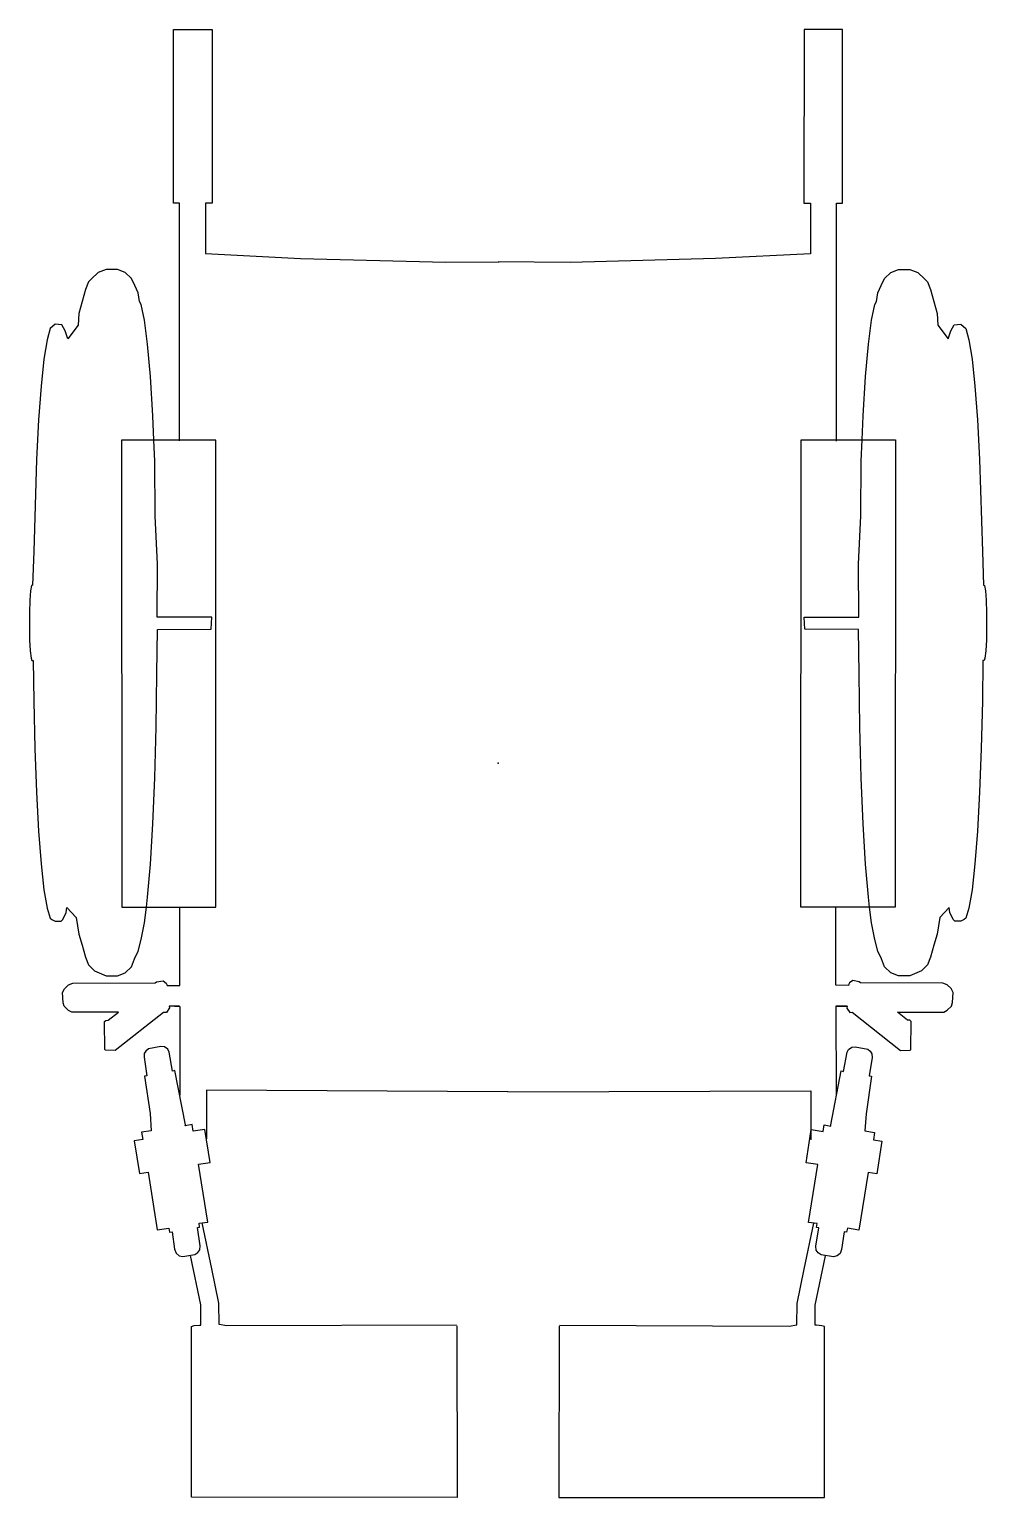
# Model space of a CAD drawing. Header units: inches. Extents: x 9.4 to 92.8, y 5.1 to 50.9.
# Drawn here: x 9.36 to 38.89, y 5.61 to 50.91 of the extents above; entities that cross this region are included whole.
import ezdxf
from ezdxf.enums import TextEntityAlignment as Align

# ---------------------------------------------------------------- set-up
doc = ezdxf.new("R2010")
doc.units = ezdxf.units.IN
doc.header["$MEASUREMENT"] = 0
doc.styles.get("Standard").update_dxf_attribs({"font": 'arial.ttf'})

# ---------------------------------------------------------------- blocks, each defined once
blk = doc.blocks.new('P_WHEELCHAIR')
at = {"color": 0, "linetype": 'ByBlock'}
for p, q in [((0, 0), (1.184, 0.005)), ((1.184, 0.005), (1.188, -5.353)), ((19.447, 0.001), (19.443, -5.357)), ((20.631, -0.004), (19.447, 0.001)), ((-0.005, -5.357), (0, 0)), ((20.636, -5.361), (20.631, -0.004)), ((0.183, -5.357), (-0.005, -5.357)), ((0.182, -12.694), (0.183, -5.357)), ((0.985, -5.358), (0.981, -6.915)), ((1.188, -5.353), (0.985, -5.358)), ((19.443, -5.357), (19.646, -5.361)), ((19.646, -5.361), (19.649, -6.919)), ((20.449, -12.698), (20.448, -5.361)), ((20.448, -5.361), (20.636, -5.361)), ((0.981, -6.915), (3.915, -7.062)), ((3.915, -7.062), (8.395, -7.181)), ((8.395, -7.181), (10.039, -7.17)), ((12.236, -7.185), (10.01, -7.167)), ((16.716, -7.065), (12.236, -7.185)), ((19.649, -6.919), (16.716, -7.065)), ((-2.529, -7.691), (-2.622, -7.783)), ((-2.323, -7.498), (-2.529, -7.691)), ((-2.084, -7.399), (-2.323, -7.498)), ((-1.729, -7.399), (-2.084, -7.399)), ((-1.49, -7.499), (-1.729, -7.399)), ((-1.304, -7.686), (-1.49, -7.499)), ((-1.193, -7.893), (-1.304, -7.686)), ((21.822, -7.893), (21.933, -7.686)), ((21.933, -7.686), (22.119, -7.499)), ((22.119, -7.499), (22.357, -7.399)), ((22.357, -7.399), (22.713, -7.399)), ((22.713, -7.399), (22.952, -7.498)), ((22.952, -7.498), (23.158, -7.691)), ((23.158, -7.691), (23.251, -7.783)), ((-2.719, -8.02), (-2.821, -8.388)), ((-2.622, -7.783), (-2.719, -8.02)), ((-1.097, -8.127), (-1.193, -7.893)), ((-1.05, -8.388), (-1.097, -8.127)), ((21.679, -8.388), (21.726, -8.127)), ((21.726, -8.127), (21.822, -7.893)), ((23.251, -7.783), (23.348, -8.02)), ((23.348, -8.02), (23.45, -8.388)), ((-2.821, -8.388), (-2.924, -8.766)), ((-0.997, -8.485), (-1.05, -8.388)), ((-0.896, -8.963), (-0.997, -8.485)), ((21.525, -8.963), (21.626, -8.485)), ((21.626, -8.485), (21.679, -8.388)), ((23.45, -8.388), (23.553, -8.766)), ((-2.924, -8.766), (-2.941, -9.123)), ((-0.802, -9.71), (-0.896, -8.963)), ((21.431, -9.71), (21.525, -8.963)), ((23.553, -8.766), (23.569, -9.123)), ((-3.804, -9.226), (-3.905, -9.572)), ((-3.651, -9.091), (-3.804, -9.226)), ((-3.444, -9.116), (-3.651, -9.091)), ((-3.342, -9.295), (-3.444, -9.116)), ((-3.268, -9.539), (-3.342, -9.295)), ((-2.941, -9.123), (-3.268, -9.539)), ((23.569, -9.123), (23.896, -9.539)), ((23.896, -9.539), (23.971, -9.295)), ((23.971, -9.295), (24.073, -9.116)), ((24.073, -9.116), (24.28, -9.091)), ((24.28, -9.091), (24.433, -9.226)), ((24.433, -9.226), (24.534, -9.572)), ((-3.905, -9.572), (-4.001, -10.169)), ((-0.717, -10.704), (-0.802, -9.71)), ((21.345, -10.704), (21.431, -9.71)), ((24.534, -9.572), (24.63, -10.169)), ((-4.001, -10.169), (-4.089, -11.001)), ((24.63, -10.169), (24.718, -11.001)), ((-0.643, -11.916), (-0.717, -10.704)), ((21.272, -11.916), (21.345, -10.704)), ((-4.089, -11.001), (-4.167, -12.042)), ((24.718, -11.001), (24.796, -12.042)), ((-4.167, -12.042), (-4.232, -13.264)), ((-0.612, -12.667), (-0.643, -11.916)), ((21.241, -12.664), (21.272, -11.916)), ((24.796, -12.042), (24.861, -13.264)), ((1.297, -12.67), (-1.61, -12.665)), ((-1.61, -12.665), (-1.599, -27.076)), ((-0.584, -13.313), (-0.612, -12.667)), ((1.304, -27.078), (1.297, -12.67)), ((19.344, -12.664), (21.243, -12.664)), ((19.352, -27.077), (19.359, -12.67)), ((21.213, -13.313), (21.241, -12.664)), ((21.243, -12.664), (22.265, -12.664)), ((22.265, -12.664), (22.255, -27.075)), ((-4.232, -13.264), (-4.317, -16.103)), ((-0.566, -15.003), (-0.584, -13.313)), ((21.195, -15.003), (21.213, -13.313)), ((24.861, -13.264), (24.946, -16.103)), ((-0.498, -16.493), (-0.566, -15.003)), ((21.127, -16.493), (21.195, -15.003)), ((-4.317, -16.103), (-4.356, -17.147)), ((24.946, -16.103), (24.985, -17.147)), ((-0.51, -18.129), (-0.498, -16.493)), ((21.139, -18.129), (21.127, -16.493)), ((-4.385, -17.152), (-4.412, -17.313)), ((-4.356, -17.147), (-4.385, -17.152)), ((24.985, -17.147), (25.014, -17.152)), ((25.014, -17.152), (25.041, -17.313)), ((-4.434, -17.606), (-4.447, -17.993)), ((-4.412, -17.313), (-4.434, -17.606)), ((25.041, -17.313), (25.063, -17.606)), ((25.063, -17.606), (25.076, -17.993)), ((-4.447, -17.993), (-4.45, -18.422)), ((25.076, -17.993), (25.079, -18.422)), ((-4.45, -18.422), (-4.442, -18.834)), ((-0.514, -19.879), (-0.501, -18.51)), ((1.175, -18.134), (-0.51, -18.129)), ((-0.501, -18.51), (1.162, -18.505)), ((1.162, -18.505), (1.175, -18.134)), ((19.454, -18.134), (21.139, -18.129)), ((19.467, -18.505), (19.454, -18.134)), ((21.13, -18.51), (19.467, -18.505)), ((21.143, -19.879), (21.13, -18.51)), ((25.079, -18.422), (25.071, -18.834)), ((-4.442, -18.834), (-4.424, -19.174)), ((25.071, -18.834), (25.053, -19.174)), ((-4.424, -19.174), (-4.399, -19.396)), ((-4.399, -19.396), (-4.371, -19.469)), ((-4.371, -19.469), (-4.331, -19.469)), ((-4.331, -19.469), (-4.317, -20.723)), ((24.96, -19.469), (24.946, -20.723)), ((24.999, -19.469), (24.96, -19.469)), ((25.028, -19.396), (24.999, -19.469)), ((25.053, -19.174), (25.028, -19.396)), ((-0.541, -21.529), (-0.514, -19.879)), ((21.17, -21.529), (21.143, -19.879)), ((-4.317, -20.723), (-4.282, -22.183)), ((24.946, -20.723), (24.911, -22.183)), ((-0.584, -23.086), (-0.541, -21.529)), ((21.213, -23.086), (21.17, -21.529)), ((-4.282, -22.183), (-4.232, -23.531)), ((24.911, -22.183), (24.861, -23.531)), ((-0.643, -24.506), (-0.584, -23.086)), ((21.272, -24.506), (21.213, -23.086)), ((-4.232, -23.531), (-4.167, -24.729)), ((24.861, -23.531), (24.796, -24.729)), ((-4.167, -24.729), (-4.089, -25.742)), ((-0.717, -25.747), (-0.643, -24.506)), ((21.345, -25.747), (21.272, -24.506)), ((24.796, -24.729), (24.718, -25.742)), ((-4.089, -25.742), (-4.001, -26.541)), ((-0.802, -26.774), (-0.717, -25.747)), ((21.431, -26.774), (21.345, -25.747)), ((24.718, -25.742), (24.63, -26.541)), ((-4.001, -26.541), (-3.905, -27.104)), ((24.63, -26.541), (24.534, -27.104)), ((-3.905, -27.104), (-3.804, -27.413)), ((-3.317, -27.244), (-3.29, -27.088)), ((-3.29, -27.088), (-3.005, -27.397)), ((-1.599, -27.076), (1.304, -27.078)), ((-0.896, -27.558), (-0.838, -27.076)), ((-0.838, -27.076), (-0.802, -26.774)), ((0.189, -29.49), (0.19, -27.073)), ((21.478, -27.075), (19.352, -27.077)), ((20.431, -29.486), (20.43, -27.068)), ((21.467, -27.077), (21.431, -26.774)), ((21.525, -27.558), (21.467, -27.077)), ((22.255, -27.075), (21.478, -27.075)), ((23.919, -27.088), (23.634, -27.397)), ((23.946, -27.244), (23.919, -27.088)), ((24.534, -27.104), (24.433, -27.413)), ((-3.804, -27.413), (-3.755, -27.462)), ((-3.755, -27.462), (-3.651, -27.51)), ((-3.651, -27.51), (-3.469, -27.51)), ((-3.469, -27.51), (-3.42, -27.46)), ((-3.42, -27.46), (-3.317, -27.244)), ((-3.005, -27.397), (-2.924, -27.915)), ((-0.997, -28.075), (-0.896, -27.558)), ((21.626, -28.075), (21.525, -27.558)), ((23.634, -27.397), (23.553, -27.915)), ((24.048, -27.46), (23.946, -27.244)), ((24.098, -27.51), (24.048, -27.46)), ((24.28, -27.51), (24.098, -27.51)), ((24.384, -27.462), (24.28, -27.51)), ((24.433, -27.413), (24.384, -27.462)), ((-2.924, -27.915), (-2.821, -28.253)), ((-1.097, -28.431), (-0.997, -28.075)), ((21.726, -28.431), (21.626, -28.075)), ((23.553, -27.915), (23.45, -28.253)), ((-2.821, -28.253), (-2.719, -28.622)), ((-1.206, -28.676), (-1.097, -28.431)), ((21.835, -28.676), (21.726, -28.431)), ((23.45, -28.253), (23.348, -28.622)), ((-2.719, -28.622), (-2.622, -28.859)), ((-2.622, -28.859), (-2.437, -29.045)), ((-1.49, -29.102), (-1.304, -28.915)), ((-1.304, -28.915), (-1.206, -28.676)), ((21.933, -28.915), (21.835, -28.676)), ((22.119, -29.102), (21.933, -28.915)), ((23.251, -28.859), (23.066, -29.045)), ((23.348, -28.622), (23.251, -28.859)), ((-3.246, -29.475), (-3.113, -29.426)), ((-3.113, -29.426), (-0.57, -29.416)), ((-2.437, -29.045), (-2.084, -29.2)), ((-2.084, -29.2), (-1.729, -29.2)), ((-1.729, -29.2), (-1.49, -29.102)), ((-0.57, -29.416), (-0.526, -29.384)), ((-0.526, -29.384), (-0.327, -29.347)), ((-0.327, -29.347), (-0.229, -29.418)), ((-0.229, -29.418), (-0.205, -29.461)), ((20.849, -29.413), (20.825, -29.457)), ((20.947, -29.342), (20.849, -29.413)), ((21.146, -29.379), (20.947, -29.342)), ((21.19, -29.411), (21.146, -29.379)), ((23.732, -29.421), (21.19, -29.411)), ((22.357, -29.2), (22.119, -29.102)), ((22.713, -29.2), (22.357, -29.2)), ((23.066, -29.045), (22.713, -29.2)), ((23.865, -29.47), (23.732, -29.421)), ((-3.423, -29.711), (-3.369, -29.593)), ((-3.403, -30.026), (-3.423, -29.711)), ((-3.369, -29.593), (-3.246, -29.475)), ((-0.205, -29.461), (-0.202, -29.495)), ((-0.202, -29.495), (0.189, -29.49)), ((20.822, -29.491), (20.431, -29.486)), ((20.825, -29.457), (20.822, -29.491)), ((23.988, -29.588), (23.865, -29.47)), ((24.043, -29.707), (23.988, -29.588)), ((24.023, -30.022), (24.043, -29.707)), ((-3.374, -30.134), (-3.403, -30.026)), ((-3.241, -30.262), (-3.374, -30.134)), ((-3.142, -30.316), (-3.241, -30.262)), ((-1.705, -30.322), (-3.142, -30.316)), ((-2.022, -30.566), (-1.705, -30.322)), ((-0.311, -30.325), (-1.799, -31.503)), ((-0.221, -30.33), (-0.311, -30.325)), ((-0.131, -30.185), (-0.221, -30.33)), ((0.185, -30.135), (-0.141, -30.13)), ((-0.141, -30.13), (-0.131, -30.185)), ((0.028, -30.133), (0.193, -30.137)), ((0.193, -30.137), (0.189, -32.879)), ((20.432, -30.135), (20.774, -30.135)), ((20.774, -30.135), (20.432, -30.135)), ((20.432, -30.135), (20.436, -32.869)), ((20.774, -30.135), (20.764, -30.192)), ((20.764, -30.192), (20.862, -30.323)), ((20.862, -30.323), (20.931, -30.32)), ((20.931, -30.32), (22.419, -31.498)), ((22.325, -30.318), (23.762, -30.312)), ((22.641, -30.562), (22.325, -30.318)), ((23.762, -30.312), (23.86, -30.258)), ((23.86, -30.258), (23.993, -30.13)), ((23.993, -30.13), (24.023, -30.022)), ((-2.135, -30.607), (-2.091, -30.569)), ((-2.125, -31.473), (-2.135, -30.607)), ((-2.091, -30.569), (-2.022, -30.566)), ((22.711, -30.564), (22.641, -30.562)), ((22.755, -30.602), (22.711, -30.564)), ((22.745, -31.468), (22.755, -30.602)), ((-2.1, -31.493), (-2.125, -31.473)), ((-1.799, -31.503), (-2.1, -31.493)), ((-0.904, -31.591), (-0.913, -31.709)), ((-0.913, -31.709), (-0.826, -32.276)), ((-0.855, -31.516), (-0.904, -31.591)), ((-0.777, -31.452), (-0.855, -31.516)), ((-0.39, -31.38), (-0.777, -31.452)), ((-0.286, -31.391), (-0.39, -31.38)), ((-0.184, -31.455), (-0.286, -31.391)), ((-0.138, -31.547), (-0.184, -31.455)), ((-0.031, -32.139), (-0.138, -31.547)), ((20.665, -32.147), (20.772, -31.556)), ((20.772, -31.556), (20.818, -31.464)), ((20.818, -31.464), (20.919, -31.4)), ((20.919, -31.4), (21.023, -31.389)), ((21.023, -31.389), (21.41, -31.461)), ((21.41, -31.461), (21.488, -31.524)), ((21.488, -31.524), (21.538, -31.599)), ((21.538, -31.599), (21.546, -31.718)), ((22.419, -31.498), (22.72, -31.488)), ((22.72, -31.488), (22.745, -31.468)), ((0.039, -32.121), (-0.031, -32.139)), ((0.364, -33.788), (0.039, -32.121)), ((20.27, -33.797), (20.594, -32.13)), ((20.594, -32.13), (20.665, -32.147)), ((21.546, -31.718), (21.46, -32.285)), ((-0.826, -32.276), (-0.898, -32.288)), ((-0.898, -32.288), (-0.728, -33.448)), ((21.532, -32.296), (21.362, -33.457)), ((21.46, -32.285), (21.532, -32.296)), ((10.307, -32.77), (1.016, -32.722)), ((1.016, -32.722), (1.016, -34.229)), ((10.307, -32.77), (19.654, -32.744)), ((19.654, -32.744), (19.654, -34.252)), ((-0.728, -33.448), (-0.688, -33.974)), ((21.362, -33.457), (21.321, -33.982)), ((-0.688, -33.974), (-0.988, -34.02)), ((0.571, -33.784), (0.36, -33.82)), ((0.36, -33.82), (0.365, -33.795)), ((0.602, -33.992), (0.571, -33.784)), ((0.962, -33.932), (0.602, -33.992)), ((1.122, -34.953), (0.962, -33.932)), ((19.512, -34.962), (19.671, -33.94)), ((19.671, -33.94), (20.032, -34.001)), ((20.032, -34.001), (20.062, -33.793)), ((20.062, -33.793), (20.273, -33.829)), ((20.273, -33.829), (20.268, -33.804)), ((-0.953, -34.245), (-1.214, -34.288)), ((-1.214, -34.288), (-1.053, -35.299)), ((-0.988, -34.02), (-0.953, -34.245)), ((21.321, -33.982), (21.622, -34.028)), ((21.622, -34.028), (21.587, -34.254)), ((21.587, -34.254), (21.847, -34.297)), ((21.847, -34.297), (21.687, -35.308)), ((-1.053, -35.299), (-0.79, -35.257)), ((-0.79, -35.257), (-0.507, -37.035)), ((0.767, -35.006), (1.122, -34.953)), ((1.053, -36.793), (0.767, -35.006)), ((19.867, -35.015), (19.512, -34.962)), ((19.581, -36.802), (19.867, -35.015)), ((21.424, -35.265), (21.141, -37.044)), ((21.687, -35.308), (21.424, -35.265)), ((-0.507, -37.035), (-0.149, -36.976)), ((-0.149, -36.976), (-0.124, -37.101)), ((-0.124, -37.101), (-0.047, -37.09)), ((-0.047, -37.09), (0.028, -37.632)), ((0.733, -36.962), (0.801, -36.955)), ((0.822, -37.527), (0.733, -36.962)), ((0.786, -36.825), (1.053, -36.793)), ((0.801, -36.955), (0.786, -36.825)), ((1.175, -38.233), (0.882, -36.817)), ((19.455, -38.241), (19.748, -36.825)), ((19.847, -36.834), (19.581, -36.802)), ((19.812, -37.536), (19.9, -36.971)), ((19.833, -36.963), (19.847, -36.834)), ((19.9, -36.971), (19.833, -36.963)), ((20.681, -37.099), (20.606, -37.641)), ((20.757, -37.109), (20.681, -37.099)), ((20.782, -36.985), (20.757, -37.109)), ((21.141, -37.044), (20.782, -36.985)), ((0.81, -37.646), (0.822, -37.527)), ((19.824, -37.655), (19.812, -37.536)), ((0.028, -37.632), (0.077, -37.751)), ((0.077, -37.751), (0.17, -37.831)), ((0.17, -37.831), (0.281, -37.857)), ((0.281, -37.857), (0.655, -37.797)), ((0.844, -39.344), (0.525, -37.822)), ((0.655, -37.797), (0.751, -37.733)), ((0.751, -37.733), (0.81, -37.646)), ((19.786, -39.353), (20.105, -37.831)), ((19.883, -37.742), (19.824, -37.655)), ((19.979, -37.806), (19.883, -37.742)), ((20.352, -37.866), (19.979, -37.806)), ((20.464, -37.839), (20.352, -37.866)), ((20.556, -37.759), (20.464, -37.839)), ((20.606, -37.641), (20.556, -37.759)), ((1.394, -39.297), (1.175, -38.233)), ((19.236, -39.306), (19.455, -38.241)), ((0.844, -39.97), (0.844, -39.344)), ((1.406, -39.958), (1.394, -39.297)), ((19.224, -39.967), (19.236, -39.306)), ((19.786, -39.978), (19.786, -39.353)), ((0.551, -45.278), (0.553, -40.01)), ((0.553, -40.01), (0.637, -39.985)), ((0.637, -39.985), (0.797, -39.97)), ((0.797, -39.97), (0.844, -39.97)), ((1.638, -39.995), (1.406, -39.958)), ((8.729, -39.969), (1.638, -39.995)), ((8.734, -39.998), (8.748, -45.286)), ((11.896, -40.007), (11.882, -45.295)), ((11.901, -39.978), (18.992, -40.003)), ((18.992, -40.003), (19.224, -39.967)), ((19.833, -39.978), (19.786, -39.978)), ((19.993, -39.994), (19.833, -39.978)), ((20.078, -40.019), (19.993, -39.994)), ((20.08, -45.287), (20.078, -40.019)), ((8.748, -45.286), (0.551, -45.278)), ((11.882, -45.295), (20.08, -45.287))]:
    blk.add_line(p, q, dxfattribs=at)
blk.add_point((10.008, -22.639), dxfattribs=at)
at = {"flags": 1}
for tag in ['CAPPN', 'CAPPD', 'CAPMG', 'CAPMC', 'CAPGC', 'CAPALIAS1', 'CAPALIAS2', 'CAPALIAS3', 'CAPBLDG', 'CAPFLOOR', 'CAPDEPT', 'CAPPERSON', 'CAPPL', 'CAPQT', 'CAPDH']:
    blk.add_attdef(tag, (0, 0), '', height=0.001, dxfattribs=at)
blk.add_attdef('CAPTG', text='', height=2.5).set_placement((9.899, -23.873), align=Align.CENTER)

msp = doc.modelspace()

# ---------------------------------------------------------------- block references
msp.add_blockref('P_WHEELCHAIR', (13.814, 50.904))

doc.saveas('drawing.dxf')
